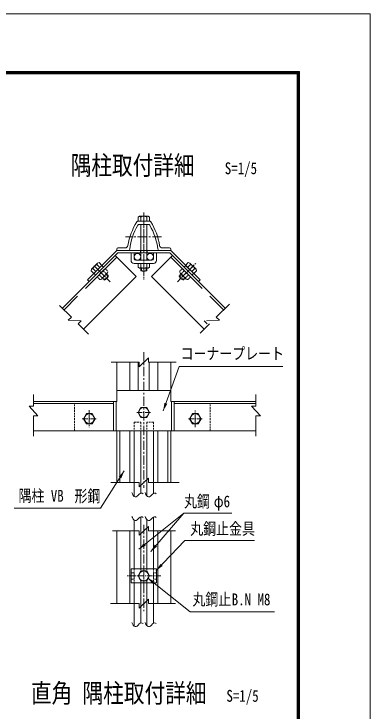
# Model space of a CAD drawing. Units: millimetres, scale not verified, with parts at other scales. Extents: x -4455 to 4455, y -3150 to 3150.
# Drawn here: x 3007 to 4455, y 317 to 3150 of the extents above; entities that cross this region are included whole.
import ezdxf
from ezdxf.enums import TextEntityAlignment as Align

# ---------------------------------------------------------------- set-up
doc = ezdxf.new("R2010")
doc.units = ezdxf.units.MM
doc.header["$LTSCALE"] = 30
for name, pattern in [('DASHED', [7.5, 6, -1.5]), ('USER1', [2, 1.25, -0.25, 0.25, -0.25]), ('USER2', [0.1875, 0.125, -0.0625]), ('USER4', [1.125, 0.75, -0.125, 0.125, -0.125]), ('USER5', [0.375, 0.25, -0.125])]:
    doc.linetypes.add(name, pattern=pattern)
for name, color, linetype, lineweight in [('0-0_D-STR-TXT', 3, 'Continuous', 13), ('0-1_D-STR2', 2, 'Continuous', 13), ('0-2_D-STR1', 1, 'Continuous', 18), ('0-3_D-STR-DIM', 1, 'Continuous', 18), ('0-4_D-BMK', 2, 'USER4', 13), ('0-6_D-STR3', 3, 'Continuous', 13), ('0-C_7詳細', 3, 'Continuous', 18), ('0-D_5寸法', 3, 'Continuous', 18), ('1-0_9断面', 7, 'Continuous', 9), ('1-1_D-TTL', 7, 'Continuous', 9)]:
    doc.layers.add(name, color=color, linetype=linetype, lineweight=lineweight)
doc.layers.add('0-8_D-TTL-TXT', color=7, linetype='Continuous')
doc.styles.add('ＭＳ ゴシック', font='')
doc.styles.get('ＭＳ ゴシック').set_extended_font_data('MS Gothic')

msp = doc.modelspace()

# ---------------------------------------------------------------- linework, layer by layer
at = {"layer": '0-0_D-STR-TXT'}
for points in [[(4099.82, 1717.83), (3678.48, 1717.83), (3613.93, 1537.51)], [(3007.3, 1141.58), (3358.39, 1141.58), (3455.2, 1292.77)], [(3892.84, 1121.06), (3697.28, 1121.06), (3514.16, 974.51)], [(3984.69, 1010.02), (3702.15, 1010.02), (3584.84, 887.74)], [(4065.95, 720.35), (3723.64, 720.35), (3549.61, 858.42)]]:
    msp.add_lwpolyline(points, dxfattribs=at)
for points in [[(3613.15, 1535.34), (3619.14, 1569.84), (3630.42, 1565.8)], [(3456.44, 1294.7), (3442.88, 1262.42), (3432.79, 1268.88)], [(3512.36, 973.07), (3535.56, 999.31), (3543.04, 989.95)], [(3583.25, 886.08), (3602.81, 915.12), (3611.45, 906.83)], [(3547.81, 859.85), (3578.56, 843.1), (3571.11, 833.71)]]:
    msp.add_solid(points, dxfattribs=at)
at = {"layer": '0-1_D-STR2', "color": 3, "linetype": 'USER5'}
for p, q in [((3495.9, 1490.68), (3495.9, 1455.34)), ((3495.9, 1490.68), (3522.9, 1490.68)), ((3522.9, 1490.68), (3522.9, 1455.34)), ((3573.8, 1490.68), (3546.8, 1490.68)), ((3546.8, 1490.68), (3546.8, 1455.34)), ((3573.8, 1490.68), (3573.8, 1455.34))]:
    msp.add_line(p, q, dxfattribs=at)
at = {"layer": '0-1_D-STR2', "color": 7, "lineweight": 9}
for p, q in [((3495.9, 1455.34), (3495.9, 1189.79)), ((3522.9, 1455.34), (3522.9, 1202.17)), ((3546.8, 1455.34), (3546.8, 1192.56)), ((3573.8, 1455.34), (3573.8, 1201.17)), ((3522.9, 894.42), (3522.9, 1105.74)), ((3495.9, 894.42), (3495.9, 1093.36)), ((3546.8, 894.42), (3546.8, 1096.13)), ((3573.8, 894.42), (3573.8, 1104.74)), ((3495.9, 837.42), (3495.9, 662.11)), ((3522.9, 837.42), (3522.9, 674.49)), ((3546.8, 837.42), (3546.8, 664.88)), ((3573.8, 837.42), (3573.8, 673.49))]:
    msp.add_line(p, q, dxfattribs=at)
at = {"layer": '0-1_D-STR2', "color": 7, "linetype": 'USER4', "lineweight": 9}
msp.add_line((3604.4, 865.92), (3467.05, 865.92), dxfattribs=at)
at = {"layer": '0-1_D-STR2', "color": 7, "lineweight": 9}
for centre in [(3509.4, 2163.69), (3560.3, 2163.69)]:
    msp.add_circle(centre, 13.5, dxfattribs=at)
at = {"layer": '0-2_D-STR1', "linetype": 'DASHED'}
for p, q in [((3425.09, 2162.09), (3210.58, 1947.58)), ((3644.62, 2162.09), (3859.13, 1947.58))]:
    msp.add_line(p, q, dxfattribs=at)
at = {"layer": '0-2_D-STR1'}
for p, q in [((3503.58, 2083.6), (3418.72, 2168.45)), ((3566.13, 2083.6), (3650.98, 2168.45)), ((3640.38, 2179.06), (3865.5, 1953.94)), ((3503.58, 2083.6), (3289.06, 1869.09)), ((3566.13, 2083.6), (3780.64, 1869.09)), ((3425.35, 1734.54), (3425.35, 1575.34)), ((3477.85, 1734.54), (3477.85, 1620.34)), ((3512.35, 1734.54), (3512.35, 1620.34)), ((3512.38, 1734.54), (3512.38, 1620.34)), ((3557.35, 1734.54), (3557.35, 1620.34)), ((3557.38, 1734.54), (3557.38, 1620.34)), ((3591.85, 1734.54), (3591.85, 1620.34)), ((3644.35, 1734.54), (3644.35, 1575.34)), ((3425.35, 1575.34), (3086.61, 1575.34)), ((3411.75, 1566.34), (3086.61, 1566.34)), ((3644.35, 1575.34), (3990.96, 1575.34)), ((3657.96, 1566.34), (3988.71, 1566.34)), ((3462.77, 1455.34), (3086.61, 1455.34)), ((3425.35, 1455.34), (3425.35, 1245.68)), ((3437.35, 1455.34), (3437.35, 1245.68)), ((3477.85, 1455.34), (3477.85, 1245.68)), ((3591.85, 1455.34), (3591.85, 1245.68)), ((3609.19, 1455.34), (3990.96, 1455.34)), ((3632.35, 1455.34), (3632.35, 1245.68)), ((3644.35, 1455.34), (3644.35, 1245.68)), ((3425.35, 1049.6), (3425.35, 753.47)), ((3477.85, 1049.6), (3477.85, 753.47)), ((3591.85, 1049.6), (3591.85, 753.47)), ((3644.35, 1049.6), (3644.35, 753.47))]:
    msp.add_line(p, q, dxfattribs=at)
at = {"layer": '0-3_D-STR-DIM', "color": 4, "lineweight": 13}
for p, q in [((3240.26, 1917.89), (3192.4, 1965.75)), ((3829.44, 1917.89), (3882.88, 1971.32)), ((3240.26, 1917.89), (3227.54, 1905.16)), ((3227.54, 1905.16), (3280.41, 1903.2)), ((3267.68, 1890.47), (3280.41, 1903.2)), ((3793.03, 1890.47), (3780.3, 1903.2)), ((3842.17, 1905.16), (3789.3, 1903.2)), ((3829.44, 1917.89), (3842.17, 1905.16)), ((3267.68, 1890.47), (3309.53, 1848.63)), ((3802.03, 1890.47), (3763.88, 1852.32)), ((3515.47, 1734.54), (3402.43, 1734.54)), ((3515.47, 1716.54), (3554.24, 1752.54)), ((3515.47, 1734.54), (3515.47, 1716.54)), ((3554.24, 1734.54), (3554.24, 1752.54)), ((3554.24, 1734.54), (3667.02, 1734.54)), ((3515.47, 1227.68), (3554.24, 1263.68)), ((3554.24, 1245.68), (3554.24, 1263.68)), ((3515.47, 1245.68), (3401.02, 1245.68)), ((3515.47, 1245.68), (3515.47, 1227.68)), ((3554.24, 1245.68), (3678.27, 1245.68)), ((3515.47, 1049.6), (3408.28, 1049.6)), ((3515.47, 1031.6), (3554.24, 1067.6)), ((3515.47, 1049.6), (3515.47, 1031.6)), ((3554.24, 1049.6), (3554.24, 1067.6)), ((3554.24, 1049.6), (3664.43, 1049.6)), ((3515.47, 735.47), (3554.24, 771.47)), ((3554.24, 753.47), (3554.24, 771.47)), ((3515.47, 753.47), (3399.07, 753.47)), ((3515.47, 753.47), (3515.47, 735.47)), ((3554.24, 753.47), (3664.43, 753.47))]:
    msp.add_line(p, q, dxfattribs=at)
for points in [[(3486.31, 1204.76), (3488.58, 1199.63), (3492.26, 1193.61), (3496.05, 1189.63), (3499.96, 1187.7), (3503.98, 1187.82), (3508.12, 1189.98), (3512.37, 1194.18), (3516.6, 1198.62), (3520.67, 1201.46), (3524.59, 1202.7), (3528.34, 1202.35), (3531.94, 1200.41), (3532.31, 1200.03)], [(3539.86, 1204.76), (3542.12, 1199.63), (3545.8, 1193.61), (3549.6, 1189.63), (3553.5, 1187.7), (3557.53, 1187.82), (3561.66, 1189.98), (3565.92, 1194.18), (3570.15, 1198.62), (3574.22, 1201.46), (3578.13, 1202.7), (3581.89, 1202.35), (3585.49, 1200.41), (3585.86, 1200.03)], [(3486.31, 1108.33), (3488.58, 1103.2), (3492.26, 1097.18), (3496.05, 1093.2), (3499.96, 1091.27), (3503.98, 1091.39), (3508.12, 1093.55), (3512.37, 1097.76), (3516.6, 1102.19), (3520.67, 1105.03), (3524.59, 1106.27), (3528.34, 1105.92), (3531.94, 1103.98), (3532.31, 1103.6)], [(3539.86, 1108.33), (3542.12, 1103.2), (3545.8, 1097.18), (3549.6, 1093.2), (3553.5, 1091.27), (3557.53, 1091.39), (3561.66, 1093.55), (3565.92, 1097.76), (3570.15, 1102.19), (3574.22, 1105.03), (3578.13, 1106.27), (3581.89, 1105.92), (3585.49, 1103.98), (3585.86, 1103.6)], [(3486.31, 677.08), (3488.58, 671.95), (3492.26, 665.93), (3496.05, 661.95), (3499.96, 660.02), (3503.98, 660.14), (3508.12, 662.3), (3512.37, 666.5), (3516.6, 670.94), (3520.67, 673.78), (3524.59, 675.02), (3528.34, 674.67), (3531.94, 672.73), (3532.31, 672.35)], [(3539.86, 677.08), (3542.12, 671.95), (3545.8, 665.93), (3549.6, 661.95), (3553.5, 660.02), (3557.53, 660.14), (3561.66, 662.3), (3565.92, 666.5), (3570.15, 670.94), (3574.22, 673.78), (3578.13, 675.02), (3581.89, 674.67), (3585.49, 672.73), (3585.86, 672.35)]]:
    msp.add_lwpolyline(points, dxfattribs=at)
at = {"layer": '0-4_D-BMK'}
for p, q in [((3534.85, 2343.1), (3534.85, 2070.9)), ((3398.29, 2061.6), (3331.64, 2128.26)), ((3671.31, 2061.5), (3746.29, 2136.49)), ((3313.38, 1539.53), (3313.38, 1470.13)), ((3506.29, 1530.34), (3563.41, 1530.34)), ((3744.33, 1471.15), (3744.33, 1540.54)), ((3284.82, 1505.34), (3341.94, 1505.34)), ((3313.38, 1529.3), (3313.38, 1481.47)), ((3772.89, 1505.34), (3715.77, 1505.34))]:
    msp.add_line(p, q, dxfattribs=at)
at = {"layer": '0-4_D-BMK', "linetype": 'USER1'}
for p, q in [((3534.85, 2318.69), (3534.85, 2184)), ((3607.4, 2244.16), (3460.67, 2244.16)), ((3534.85, 1775.55), (3534.85, 1224.07)), ((3534.85, 1073.92), (3534.85, 722.67))]:
    msp.add_line(p, q, dxfattribs=at)
at = {"layer": '0-6_D-STR3'}
for p, q in [((3517.21, 2327.86), (3511.33, 2324.47)), ((3511.33, 2324.47), (3511.33, 2308.66)), ((3517.21, 2327.86), (3552.49, 2327.86)), ((3522.85, 2324.47), (3522.85, 2308.66)), ((3546.85, 2324.47), (3546.85, 2308.66)), ((3552.49, 2327.86), (3558.37, 2324.47)), ((3558.37, 2324.47), (3558.37, 2308.66)), ((3511.33, 2308.66), (3558.37, 2308.66)), ((3522.85, 2295.16), (3522.85, 2149.06)), ((3546.85, 2295.16), (3546.85, 2149.06)), ((3425.35, 2188.66), (3305.87, 2069.18)), ((3644.35, 2188.66), (3425.35, 2188.66)), ((3644.35, 2188.66), (3763.84, 2069.18)), ((3429.33, 2179.06), (3204.21, 1953.94)), ((3429.33, 2179.06), (3312.66, 2062.39)), ((3640.38, 2179.06), (3429.33, 2179.06)), ((3483.25, 2179.06), (3483.25, 2148.46)), ((3495.85, 2179.06), (3495.85, 2155.06)), ((3573.85, 2179.06), (3573.85, 2155.06)), ((3586.45, 2179.06), (3586.45, 2148.46)), ((3347.19, 2137.65), (3322.25, 2112.71)), ((3364.93, 2128.23), (3331.66, 2094.97)), ((3345.61, 2131.26), (3356.78, 2120.09)), ((3347.19, 2137.65), (3353.75, 2139.41)), ((3353.75, 2139.41), (3364.93, 2128.23)), ((3574.45, 2136.46), (3495.25, 2136.46)), ((3567.85, 2149.06), (3501.85, 2149.06)), ((3558.37, 2136.46), (3511.33, 2136.46)), ((3511.33, 2120.59), (3511.33, 2136.46)), ((3522.85, 2119.32), (3522.85, 2136.46)), ((3546.85, 2119.32), (3546.85, 2136.46)), ((3558.37, 2120.59), (3558.37, 2136.46)), ((3715.96, 2139.41), (3704.78, 2128.23)), ((3704.78, 2128.23), (3738.04, 2094.97)), ((3724.1, 2131.26), (3712.93, 2120.09)), ((3722.52, 2137.65), (3715.96, 2139.41)), ((3722.52, 2137.65), (3747.46, 2112.71)), ((3322.25, 2112.71), (3320.49, 2106.15)), ((3320.49, 2106.15), (3331.66, 2094.97)), ((3328.63, 2114.29), (3339.81, 2103.12)), ((3517.09, 2117.26), (3511.33, 2120.59)), ((3552.61, 2117.26), (3517.09, 2117.26)), ((3522.85, 2117.26), (3522.85, 2106.6)), ((3546.85, 2106.6), (3522.85, 2106.6)), ((3546.85, 2117.26), (3546.85, 2106.6)), ((3552.61, 2117.26), (3558.37, 2120.59)), ((3741.07, 2114.29), (3729.9, 2103.12)), ((3749.22, 2106.15), (3738.04, 2094.97)), ((3747.46, 2112.71), (3749.22, 2106.15)), ((3312.66, 2062.39), (3305.87, 2069.18)), ((3757.05, 2062.39), (3763.84, 2069.18)), ((3425.35, 1620.34), (3644.35, 1620.34)), ((3425.35, 1455.34), (3644.35, 1455.34)), ((3586.45, 894.42), (3483.25, 894.42)), ((3483.25, 894.42), (3483.25, 837.42)), ((3586.45, 894.42), (3586.45, 837.42)), ((3586.45, 837.42), (3483.25, 837.42))]:
    msp.add_line(p, q, dxfattribs=at)
at = {"layer": '0-6_D-STR3', "linetype": 'USER1'}
for p, q in [((3372.81, 2087.09), (3331.64, 2128.26)), ((3696.9, 2087.09), (3738.07, 2128.26)), ((3696.9, 2087.09), (3738.07, 2128.26)), ((3744.33, 1481.38), (3744.33, 1529.21))]:
    msp.add_line(p, q, dxfattribs=at)
at = {"layer": '0-6_D-STR3', "linetype": 'USER5'}
for p, q in [((3370.99, 2120.73), (3364.21, 2127.51)), ((3370.99, 2120.73), (3364.21, 2127.51)), ((3698.71, 2120.73), (3705.5, 2127.51)), ((3698.71, 2120.73), (3705.5, 2127.51)), ((3339.17, 2088.91), (3332.39, 2095.69)), ((3339.17, 2088.91), (3332.39, 2095.69)), ((3730.53, 2088.91), (3737.32, 2095.69)), ((3730.53, 2088.91), (3737.32, 2095.69))]:
    msp.add_line(p, q, dxfattribs=at)
at = {"layer": '0-6_D-STR3', "color": 1, "linetype": 'USER2'}
for p, q in [((3344.82, 2081.82), (3378.08, 2115.08)), ((3362.47, 2072.32), (3387.58, 2097.43)), ((3382.05, 2094.82), (3369.93, 2106.94)), ((3389.3, 2103.86), (3378.08, 2115.08)), ((3387.58, 2097.43), (3389.3, 2103.86)), ((3680.4, 2103.86), (3691.63, 2115.08)), ((3682.13, 2097.43), (3680.4, 2103.86)), ((3707.24, 2072.32), (3682.13, 2097.43)), ((3687.65, 2094.82), (3699.77, 2106.94)), ((3724.89, 2081.82), (3691.63, 2115.08)), ((3356.04, 2070.6), (3344.82, 2081.82)), ((3365.08, 2077.85), (3352.96, 2089.97)), ((3362.47, 2072.32), (3356.04, 2070.6)), ((3366.54, 2076.39), (3374.08, 2068.85)), ((3368.24, 2078.09), (3376.63, 2069.69)), ((3374.08, 2068.85), (3391.05, 2085.82)), ((3381.81, 2091.66), (3390.21, 2083.27)), ((3383.51, 2093.36), (3391.05, 2085.82)), ((3686.2, 2093.36), (3678.66, 2085.82)), ((3695.63, 2068.85), (3678.66, 2085.82)), ((3687.9, 2091.66), (3679.5, 2083.27)), ((3701.47, 2078.09), (3693.08, 2069.69)), ((3703.17, 2076.39), (3695.63, 2068.85)), ((3704.62, 2077.85), (3716.75, 2089.97)), ((3707.24, 2072.32), (3713.67, 2070.6)), ((3713.67, 2070.6), (3724.89, 2081.82)), ((3495.85, 878.67), (3483.25, 878.67)), ((3495.85, 894.42), (3495.85, 837.42)), ((3522.9, 894.42), (3522.9, 885.96)), ((3546.8, 894.42), (3546.8, 885.96)), ((3573.85, 894.42), (3573.85, 837.42)), ((3573.85, 878.67), (3586.45, 878.67)), ((3495.85, 853.17), (3483.25, 853.17)), ((3573.85, 853.17), (3586.45, 853.17)), ((3522.9, 845.88), (3522.9, 837.42)), ((3546.8, 845.88), (3546.8, 837.42))]:
    msp.add_line(p, q, dxfattribs=at)
at = {"layer": '0-6_D-STR3', "color": 1}
for p, q in [((3525.25, 2117.26), (3525.25, 2105.39)), ((3544.45, 2117.26), (3544.45, 2105.39))]:
    msp.add_line(p, q, dxfattribs=at)
at = {"layer": '0-6_D-STR3', "color": 1, "linetype": 'USER5'}
for p, q in [((3253.38, 1563.34), (3253.38, 1455.34)), ((3804.33, 1563.34), (3804.33, 1455.34))]:
    msp.add_line(p, q, dxfattribs=at)
at = {"layer": '0-6_D-STR3', "color": 1, "linetype": 'USER1'}
msp.add_line((3534.85, 904.06), (3534.85, 827.48), dxfattribs=at)
at = {"layer": '0-6_D-STR3'}
for points in [[(3558.37, 1530.34), (3546.61, 1550.71), (3523.09, 1550.71), (3511.33, 1530.34), (3523.09, 1509.97), (3546.61, 1509.97)], [(3336.9, 1505.34), (3325.14, 1525.71), (3301.62, 1525.71), (3289.86, 1505.34), (3301.62, 1484.97), (3325.14, 1484.97)], [(3720.81, 1505.34), (3732.57, 1484.97), (3756.09, 1484.97), (3767.85, 1505.34), (3756.09, 1525.71), (3732.57, 1525.71)], [(3558.37, 865.92), (3546.61, 886.29), (3523.09, 886.29), (3511.33, 865.92), (3523.09, 845.55), (3546.61, 845.55)]]:
    msp.add_lwpolyline(points, close=True, dxfattribs=at)
for centre in [(3534.85, 1530.34), (3313.38, 1505.34), (3744.33, 1505.34), (3534.85, 865.92)]:
    msp.add_circle(centre, 20.4, dxfattribs=at)
for centre, radius, start, end in [((3517.52, 2321.99), 5.88, 24.94299, 92.968), ((3534.85, 2304.96), 22.91, 58.40741, 121.59259), ((3552.19, 2321.99), 5.88, 87.032, 155.05701), ((3501.85, 2155.06), 6, 180, 270), ((3567.85, 2155.06), 6, 270, 0), ((3350.92, 2108.98), 22.91, 103.40741, 166.59259), ((3351.13, 2133.28), 5.88, 132.032, 200.05701), ((3495.25, 2148.46), 12, 180, 270), ((3574.45, 2148.46), 12, 270, 0), ((3718.58, 2133.28), 5.88, 339.94299, 47.968), ((3718.79, 2108.98), 22.91, 13.40741, 76.59259), ((3326.62, 2108.77), 5.88, 69.94299, 137.968), ((3517.09, 2126.35), 9.09, 270, 309.3382), ((3534.85, 2153.26), 36, 250.52878, 289.47122), ((3534.85, 2127.39), 24, 240, 300), ((3552.61, 2126.35), 9.09, 230.6618, 270), ((3743.09, 2108.77), 5.88, 42.032, 110.05701)]:
    msp.add_arc(centre, radius, start, end, dxfattribs=at)
at = {"layer": '0-6_D-STR3', "color": 1, "linetype": 'USER2'}
for centre, radius, start, end in [((3381.16, 2103.86), 9.09, 275.6618, 315), ((3688.55, 2103.86), 9.09, 225, 264.3382), ((3356.04, 2078.74), 9.09, 315, 354.3382), ((3349.57, 2110.33), 36, 295.52878, 334.47122), ((3367.87, 2092.03), 24, 285, 345), ((3701.84, 2092.03), 24, 195, 255), ((3720.14, 2110.33), 36, 205.52878, 244.47122), ((3713.67, 2078.74), 9.09, 185.6618, 225)]:
    msp.add_arc(centre, radius, start, end, dxfattribs=at)
at = {"layer": '0-C_7詳細', "color": 1, "linetype": 'USER5'}
for p, q in [((3521.35, 2188.66), (3521.35, 2179.06)), ((3548.35, 2188.66), (3548.35, 2179.06))]:
    msp.add_line(p, q, dxfattribs=at)
at = {"layer": '0-C_7詳細'}
for p, q in [((3495.85, 2179.06), (3483.25, 2179.06)), ((3586.45, 2179.06), (3573.85, 2179.06))]:
    msp.add_line(p, q, dxfattribs=at)
at = {"layer": '0-C_7詳細', "color": 7, "lineweight": 9}
for p, q in [((3425.35, 1620.34), (3425.35, 1575.34)), ((3644.35, 1620.34), (3644.35, 1575.34)), ((3411.75, 1575.34), (3411.75, 1455.34)), ((3422.35, 1575.34), (3422.35, 1455.34)), ((3647.35, 1575.34), (3647.35, 1455.34)), ((3657.96, 1575.34), (3657.96, 1455.34))]:
    msp.add_line(p, q, dxfattribs=at)
at = {"layer": '0-C_7詳細', "color": 4}
for p, q in [((3086.61, 1555.84), (3086.61, 1603.36)), ((3990.96, 1555.84), (3990.96, 1603.36)), ((3068.61, 1555.84), (3104.61, 1517.07)), ((3086.61, 1555.84), (3068.61, 1555.84)), ((3972.96, 1555.84), (4008.96, 1517.07)), ((3990.96, 1555.84), (3972.96, 1555.84)), ((3086.61, 1517.07), (3086.61, 1434.54)), ((3086.61, 1517.07), (3104.61, 1517.07)), ((3990.96, 1517.07), (3990.96, 1434.54)), ((3990.96, 1517.07), (4008.96, 1517.07))]:
    msp.add_line(p, q, dxfattribs=at)
at = {"layer": '0-D_5寸法'}
msp.add_line((3697.28, 1121.06), (3563.18, 965.19), dxfattribs=at)
msp.add_solid([(3561.68, 963.45), (3579.64, 993.51), (3588.72, 985.69)], dxfattribs=at)
at = {"layer": '1-0_9断面'}
for p, q in [((3534.85, 2308.66), (3512.36, 2308.66)), ((3534.85, 2295.16), (3517.06, 2295.16)), ((3534.85, 2308.66), (3557.35, 2308.66)), ((3534.85, 2295.16), (3552.65, 2295.16)), ((3425.35, 2194.66), (3425.35, 2188.66)), ((3470.59, 2188.66), (3425.35, 2188.66)), ((3458.58, 2199.16), (3429.85, 2199.16)), ((3599.12, 2188.66), (3644.35, 2188.66)), ((3611.12, 2199.16), (3639.85, 2199.16)), ((3644.35, 2194.66), (3644.35, 2188.66))]:
    msp.add_line(p, q, dxfattribs=at)
for centre, radius, start, end in [((3738.21, 2164.46), 271.5, 148.81495, 170.5186), ((3512.36, 2301.16), 7.5, 90, 148.81495), ((3517.06, 2287.66), 7.5, 90, 149.98767), ((3552.65, 2287.66), 7.5, 30.01233, 90), ((3557.35, 2301.16), 7.5, 31.18505, 90), ((3331.5, 2164.46), 271.5, 9.4814, 31.18505), ((3728.04, 2164.1), 252, 149.65378, 173.11487), ((3341.67, 2164.1), 252, 6.88513, 30.34622), ((3429.85, 2194.66), 4.5, 90, 180), ((3458.58, 2211.16), 12, 270, 350.5186), ((3470.59, 2196.16), 7.5, 270, 352.36249), ((3599.12, 2196.16), 7.5, 187.63751, 270), ((3611.12, 2211.16), 12, 189.4814, 270), ((3639.85, 2194.66), 4.5, 0, 90)]:
    msp.add_arc(centre, radius, start, end, dxfattribs=at)
at = {"layer": '1-1_D-TTL', "color": 2, "lineweight": 18}
msp.add_lwpolyline([(-4454.76, 3150.34), (4454.94, 3150.34), (4454.94, -3150.09), (-4454.76, -3150.09)], close=True, dxfattribs=at)
at = {"layer": '1-1_D-TTL'}
for points in [[(-4168.37, 2916.99), (4168.56, 2916.99), (4168.56, -2916.74), (-4168.37, -2916.74)], [(-4165.72, 2914.33), (4165.91, 2914.33), (4165.91, -2914.09), (-4165.72, -2914.09)], [(-4163.07, 2911.68), (4163.25, 2911.68), (4163.25, -2911.44), (-4163.07, -2911.44)], [(-4160.42, 2909.03), (4160.6, 2909.03), (4160.6, -2908.79), (-4160.42, -2908.79)], [(-4157.77, 2906.38), (4157.95, 2906.38), (4157.95, -2906.14), (-4157.77, -2906.14)]]:
    msp.add_lwpolyline(points, close=True, dxfattribs=at)

# ---------------------------------------------------------------- texts
at = {"layer": '0-0_D-STR-TXT', "style": 'ＭＳ ゴシック', "width": 0.8}
for s, p in [('コーナープレート', (3684.53, 1731.46)), ('隅柱 VB ', (3025.43, 1153.31)), ('形鋼', (3253.25, 1152.16)), ('丸鋼', (3698.54, 1130.62)), ('φ6', (3819.49, 1130.62)), ('丸鋼止金具', (3723.86, 1019.57)), ('丸鋼止', (3732.66, 732.13)), ('B.N M8', (3892.4, 732.13))]:
    msp.add_text(s, height=48.17, dxfattribs=at).set_placement(p, align=Align.BOTTOM_LEFT)
at = {"layer": '0-8_D-TTL-TXT', "style": 'ＭＳ ゴシック', "width": 0.8}
for s, p in [('隅柱取付詳細', (3237.44, 2473.43)), ('直角 隅柱取付詳細', (3075.84, 328.04))]:
    msp.add_text(s, height=76.98, dxfattribs=at).set_placement(p, align=Align.BOTTOM_LEFT)
at = {"layer": '0-8_D-TTL-TXT', "color": 3, "style": 'ＭＳ ゴシック', "width": 0.8}
for p in [(3864.22, 2484.63), (3870.89, 340.19)]:
    msp.add_text('S=1/5', height=48.17, dxfattribs=at).set_placement(p, align=Align.BOTTOM_LEFT)

doc.saveas('drawing.dxf')
